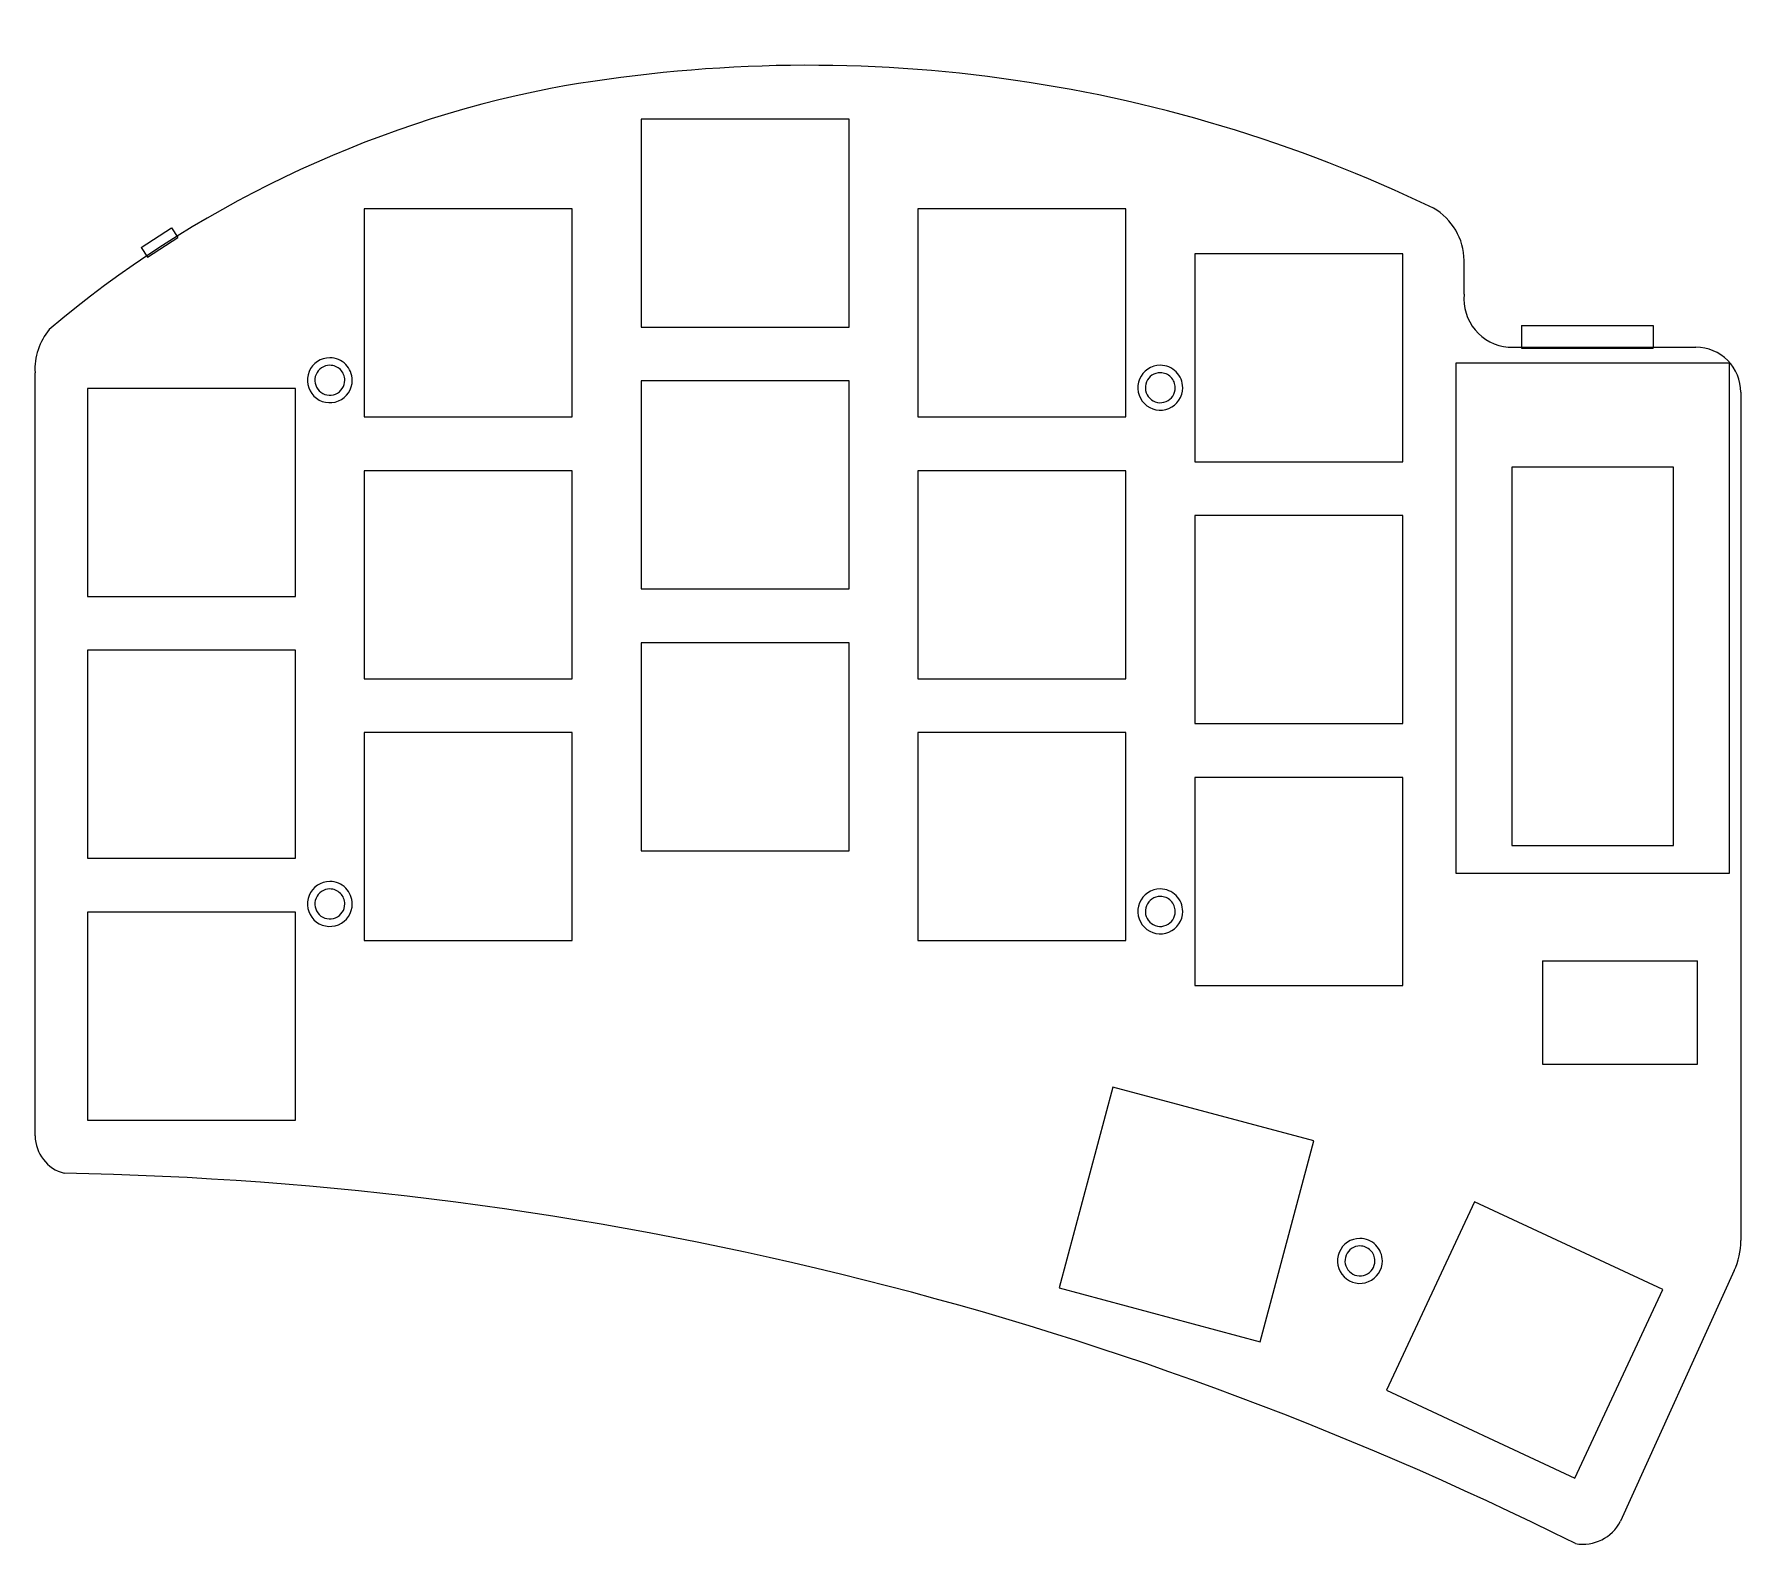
# Model space of a CAD drawing. Header units: millimetres. Extents: x 89 to 204, y 162 to 263.
import ezdxf

# ---------------------------------------------------------------- set-up
doc = ezdxf.new("R2010")
doc.units = ezdxf.units.MM
doc.layers.get('0').update_dxf_attribs({"linetype": 'CONTINUOUS'})

msp = doc.modelspace()

# ---------------------------------------------------------------- linework, layer by layer
at = {"color": 7}
for points in [[(143.95, 256.9522), (130.05, 256.9522)], [(130.05, 256.9522), (130.05, 243.0522)], [(143.95, 243.0522), (143.95, 256.9522)], [(111.55, 250.9522), (111.55, 237.0522)], [(125.45, 250.9522), (111.55, 250.9522)], [(125.45, 237.0522), (125.45, 250.9522)], [(148.55, 250.9522), (148.55, 237.0522)], [(162.45, 250.9522), (148.55, 250.9522)], [(162.45, 237.0522), (162.45, 250.9522)], [(96.64, 248.3722), (98.67, 249.6922)], [(97.065, 247.7322), (99.09, 249.0522)], [(98.67, 249.6922), (99.09, 249.0522)], [(96.64, 248.3722), (97.065, 247.7322)], [(180.95, 247.9522), (167.05, 247.9522)], [(167.05, 247.9522), (167.05, 234.0522)], [(180.95, 234.0522), (180.95, 247.9522)], [(185.05, 245.2522), (185.05, 247.5022)], [(130.05, 243.0522), (143.95, 243.0522)], [(188.9, 243.1572), (188.9, 241.6472)], [(188.9, 243.1572), (197.7, 243.1572)], [(197.7, 243.1572), (197.7, 241.6472)], [(188, 241.7022), (200.55, 241.7022)], [(188.9, 241.6472), (197.7, 241.6472)], [(89.55, 189.0022), (89.55, 240.0022)], [(184.5, 240.6522), (184.5, 206.5522)], [(202.8, 240.6522), (184.5, 240.6522)], [(202.8, 206.5522), (202.8, 240.6522)], [(93.05, 238.9522), (93.05, 225.0522)], [(106.95, 238.9522), (93.05, 238.9522)], [(106.95, 225.0522), (106.95, 238.9522)], [(130.05, 239.4522), (130.05, 225.5522)], [(143.95, 239.4522), (130.05, 239.4522)], [(143.95, 225.5522), (143.95, 239.4522)], [(203.55, 238.7022), (203.55, 182.0022)], [(111.55, 237.0522), (125.45, 237.0522)], [(148.55, 237.0522), (162.45, 237.0522)], [(167.05, 234.0522), (180.95, 234.0522)], [(125.45, 233.4522), (111.55, 233.4522)], [(111.55, 233.4522), (111.55, 219.5522)], [(125.45, 219.5522), (125.45, 233.4522)], [(162.45, 233.4522), (148.55, 233.4522)], [(148.55, 233.4522), (148.55, 219.5522)], [(162.45, 219.5522), (162.45, 233.4522)], [(199.05, 233.7022), (188.25, 233.7022)], [(188.25, 233.7022), (188.25, 208.4022)], [(199.05, 208.4022), (199.05, 233.7022)], [(167.05, 230.4522), (167.05, 216.5522)], [(180.95, 230.4522), (167.05, 230.4522)], [(180.95, 216.5522), (180.95, 230.4522)], [(93.05, 225.0522), (106.95, 225.0522)], [(130.05, 225.5522), (143.95, 225.5522)], [(93.05, 221.4522), (93.05, 207.5522)], [(106.95, 221.4522), (93.05, 221.4522)], [(106.95, 207.5522), (106.95, 221.4522)], [(130.05, 221.9522), (130.05, 208.0522)], [(143.95, 221.9522), (130.05, 221.9522)], [(143.95, 208.0522), (143.95, 221.9522)], [(111.55, 219.5522), (125.45, 219.5522)], [(148.55, 219.5522), (162.45, 219.5522)], [(111.55, 215.9522), (111.55, 202.0522)], [(125.45, 215.9522), (111.55, 215.9522)], [(125.45, 202.0522), (125.45, 215.9522)], [(162.45, 215.9522), (148.55, 215.9522)], [(148.55, 215.9522), (148.55, 202.0522)], [(162.45, 202.0522), (162.45, 215.9522)], [(167.05, 216.5522), (180.95, 216.5522)], [(180.95, 212.9522), (167.05, 212.9522)], [(167.05, 212.9522), (167.05, 199.0522)], [(180.95, 199.0522), (180.95, 212.9522)], [(130.05, 208.0522), (143.95, 208.0522)], [(188.25, 208.4022), (199.05, 208.4022)], [(93.05, 207.5522), (106.95, 207.5522)], [(184.5, 206.5522), (202.8, 206.5522)], [(106.95, 203.9522), (93.05, 203.9522)], [(93.05, 203.9522), (93.05, 190.0522)], [(106.95, 190.0522), (106.95, 203.9522)], [(111.55, 202.0522), (125.45, 202.0522)], [(148.55, 202.0522), (162.45, 202.0522)], [(190.3, 200.7022), (200.65, 200.7022)], [(190.3, 200.7022), (190.3, 193.8022)], [(200.65, 193.8022), (200.65, 200.7022)], [(167.05, 199.0522), (180.95, 199.0522)], [(190.3, 193.8022), (200.65, 193.8022)], [(161.5856, 192.2642), (157.988, 178.8378)], [(175.012, 188.6666), (161.5856, 192.2642)], [(93.05, 190.0522), (106.95, 190.0522)], [(171.4144, 175.2402), (175.012, 188.6666)], [(185.7382, 184.6032), (179.8638, 172.0056)], [(198.3359, 178.7289), (185.7382, 184.6032)], [(203.1, 180.0022), (195.5, 163.2522)], [(157.988, 178.8378), (171.4144, 175.2402)], [(192.4615, 166.1312), (198.3359, 178.7289)], [(179.8638, 172.0056), (192.4615, 166.1312)]]:
    msp.add_lwpolyline(points, dxfattribs=at)
for points in [[(109.25, 241.0022)], [(109.25, 240.5022)], [(164.75, 240.5022)], [(164.75, 240.0022)], [(109.25, 206.0022)], [(109.25, 205.5022)], [(164.75, 205.5022)], [(164.75, 205.0022)], [(178.0911, 182.1464)], [(178.0911, 181.6464)]]:
    msp.add_lwpolyline(points, close=True, dxfattribs=at)
for points in [[(183, 251.0022), (164.671401, 259.831759), (144.018033, 262.632215), (124, 259.0022)], [(124, 259.0022), (111.648602, 256.563545), (100.120494, 251.023171), (90.5, 242.9022)], [(185.05, 247.5022), (185.040936, 248.951299), (184.259482, 250.285489), (183, 251.0022)], [(185.05, 245.2522), (184.97043, 244.390245), (185.236532, 243.531986), (185.789766, 242.866231)], [(90.5, 242.9022), (89.827692, 242.090619), (89.488197, 241.054265), (89.55, 240.0022)], [(185.789766, 242.866231), (186.342999, 242.200475), (187.138045, 241.781761), (188, 241.7022)], [(109.25, 241.0022), (108.643307, 241.0022), (108.096352, 240.636737), (107.864181, 240.076225)], [(110.31066, 240.56286), (110.029356, 240.844165), (109.647825, 241.0022), (109.25, 241.0022)], [(202.67132, 240.82352), (202.108711, 241.386129), (201.345649, 241.7022), (200.55, 241.7022)], [(203.55, 238.7022), (203.55, 239.497849), (203.233929, 240.260911), (202.67132, 240.82352)], [(107.864181, 240.076225), (107.632009, 239.515714), (107.760343, 238.870537), (108.18934, 238.44154)], [(108.32612, 239.884883), (108.171339, 239.511209), (108.256895, 239.081091), (108.542893, 238.795093)], [(109.25, 240.5022), (108.845538, 240.5022), (108.480901, 240.258558), (108.32612, 239.884883)], [(109.957107, 240.209307), (109.76957, 240.396843), (109.515216, 240.5022), (109.25, 240.5022)], [(110.25, 239.5022), (110.25, 239.767416), (110.144643, 240.02177), (109.957107, 240.209307)], [(110.75, 239.5022), (110.75, 239.900025), (110.591965, 240.281556), (110.31066, 240.56286)], [(163.364181, 239.576225), (163.132009, 239.015714), (163.260343, 238.370537), (163.68934, 237.94154)], [(164.75, 240.5022), (164.143307, 240.5022), (163.596352, 240.136737), (163.364181, 239.576225)], [(164.75, 240.0022), (164.345538, 240.0022), (163.980901, 239.758558), (163.82612, 239.384883)], [(165.81066, 240.06286), (165.529356, 240.344165), (165.147825, 240.5022), (164.75, 240.5022)], [(165.457107, 239.709307), (165.26957, 239.896843), (165.015216, 240.0022), (164.75, 240.0022)], [(165.75, 239.0022), (165.75, 239.267416), (165.644643, 239.52177), (165.457107, 239.709307)], [(166.25, 239.0022), (166.25, 239.400025), (166.091965, 239.781556), (165.81066, 240.06286)], [(108.18934, 238.44154), (108.618337, 238.012543), (109.263514, 237.884209), (109.824025, 238.116381)], [(108.542893, 238.795093), (108.828891, 238.509095), (109.259009, 238.423539), (109.632683, 238.57832)], [(109.632683, 238.57832), (110.006358, 238.733101), (110.25, 239.097738), (110.25, 239.5022)], [(109.824025, 238.116381), (110.384537, 238.348552), (110.75, 238.895507), (110.75, 239.5022)], [(163.82612, 239.384883), (163.671339, 239.011209), (163.756895, 238.581091), (164.042893, 238.295093)], [(165.132683, 238.07832), (165.506358, 238.233101), (165.75, 238.597738), (165.75, 239.0022)], [(165.324025, 237.616381), (165.884537, 237.848552), (166.25, 238.395507), (166.25, 239.0022)], [(163.68934, 237.94154), (164.118337, 237.512543), (164.763514, 237.384209), (165.324025, 237.616381)], [(164.042893, 238.295093), (164.328891, 238.009095), (164.759009, 237.923539), (165.132683, 238.07832)], [(109.25, 206.0022), (108.643307, 206.0022), (108.096352, 205.636737), (107.864181, 205.076225)], [(109.25, 205.5022), (108.845538, 205.5022), (108.480901, 205.258558), (108.32612, 204.884883)], [(110.31066, 205.56286), (110.029356, 205.844165), (109.647825, 206.0022), (109.25, 206.0022)], [(109.957107, 205.209307), (109.76957, 205.396843), (109.515216, 205.5022), (109.25, 205.5022)], [(110.75, 204.5022), (110.75, 204.900025), (110.591965, 205.281556), (110.31066, 205.56286)], [(164.75, 205.5022), (164.143307, 205.5022), (163.596352, 205.136737), (163.364181, 204.576225)], [(165.81066, 205.06286), (165.529356, 205.344165), (165.147825, 205.5022), (164.75, 205.5022)], [(107.864181, 205.076225), (107.632009, 204.515714), (107.760343, 203.870537), (108.18934, 203.44154)], [(108.32612, 204.884883), (108.171339, 204.511209), (108.256895, 204.081091), (108.542893, 203.795093)], [(109.632683, 203.57832), (110.006358, 203.733101), (110.25, 204.097738), (110.25, 204.5022)], [(109.824025, 203.116381), (110.384537, 203.348552), (110.75, 203.895507), (110.75, 204.5022)], [(110.25, 204.5022), (110.25, 204.767416), (110.144643, 205.02177), (109.957107, 205.209307)], [(163.364181, 204.576225), (163.132009, 204.015714), (163.260343, 203.370537), (163.68934, 202.94154)], [(163.82612, 204.384883), (163.671339, 204.011209), (163.756895, 203.581091), (164.042893, 203.295093)], [(164.75, 205.0022), (164.345538, 205.0022), (163.980901, 204.758558), (163.82612, 204.384883)], [(165.457107, 204.709307), (165.26957, 204.896843), (165.015216, 205.0022), (164.75, 205.0022)], [(165.75, 204.0022), (165.75, 204.267416), (165.644643, 204.52177), (165.457107, 204.709307)], [(166.25, 204.0022), (166.25, 204.400025), (166.091965, 204.781556), (165.81066, 205.06286)], [(108.18934, 203.44154), (108.618337, 203.012543), (109.263514, 202.884209), (109.824025, 203.116381)], [(108.542893, 203.795093), (108.828891, 203.509095), (109.259009, 203.423539), (109.632683, 203.57832)], [(164.042893, 203.295093), (164.328891, 203.009095), (164.759009, 202.923539), (165.132683, 203.07832)], [(165.132683, 203.07832), (165.506358, 203.233101), (165.75, 203.597738), (165.75, 204.0022)], [(165.324025, 202.616381), (165.884537, 202.848552), (166.25, 203.395507), (166.25, 204.0022)], [(163.68934, 202.94154), (164.118337, 202.512543), (164.763514, 202.384209), (165.324025, 202.616381)], [(89.55, 189.0022), (89.568274, 187.82673), (90.364352, 186.806118), (91.5, 186.5022)], [(192.5, 161.7522), (161.095707, 177.418403), (126.589388, 185.87416), (91.5, 186.5022)], [(178.0911, 182.1464), (177.484407, 182.1464), (176.937452, 181.780937), (176.705281, 181.220425)], [(178.0911, 181.6464), (177.686638, 181.6464), (177.322001, 181.402758), (177.16722, 181.029083)], [(179.15176, 181.70706), (178.870456, 181.988365), (178.488925, 182.1464), (178.0911, 182.1464)], [(178.798207, 181.353507), (178.61067, 181.541043), (178.356316, 181.6464), (178.0911, 181.6464)], [(179.5911, 180.6464), (179.5911, 181.044225), (179.433065, 181.425756), (179.15176, 181.70706)], [(203.1, 180.0022), (203.394226, 180.628015), (203.547824, 181.310674), (203.55, 182.0022)], [(176.705281, 181.220425), (176.473109, 180.659914), (176.601443, 180.014737), (177.03044, 179.58574)], [(177.16722, 181.029083), (177.012439, 180.655409), (177.097995, 180.225291), (177.383993, 179.939293)], [(178.473783, 179.72252), (178.847458, 179.877301), (179.0911, 180.241938), (179.0911, 180.6464)], [(178.665125, 179.260581), (179.225637, 179.492752), (179.5911, 180.039707), (179.5911, 180.6464)], [(179.0911, 180.6464), (179.0911, 180.911616), (178.985743, 181.16597), (178.798207, 181.353507)], [(177.03044, 179.58574), (177.459437, 179.156743), (178.104614, 179.028409), (178.665125, 179.260581)], [(177.383993, 179.939293), (177.669991, 179.653295), (178.100109, 179.567739), (178.473783, 179.72252)], [(192.5, 161.7522), (193.72113, 161.537546), (194.939045, 162.146504), (195.5, 163.2522)]]:
    msp.add_open_spline(points, degree=3, dxfattribs=at)

doc.saveas('drawing.dxf')
